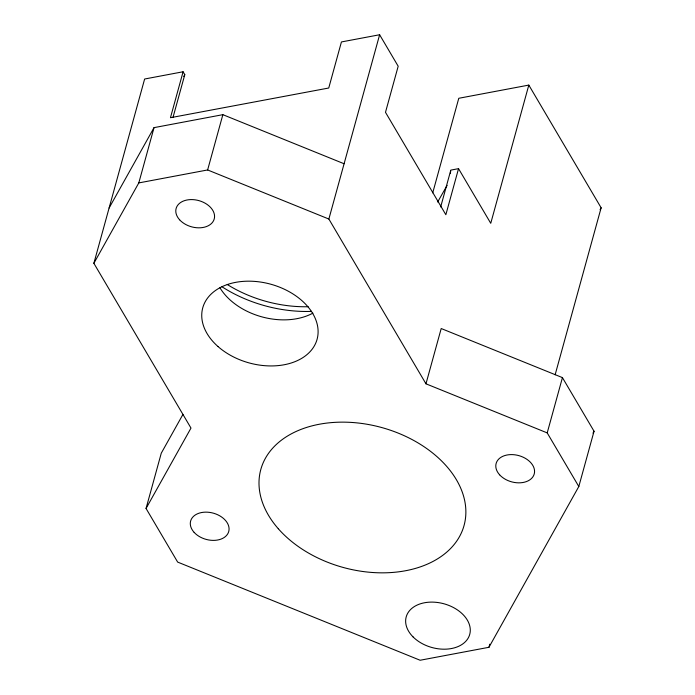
<?xml version="1.0" encoding="UTF-8"?>
<svg xmlns="http://www.w3.org/2000/svg" width="695" height="695" viewBox="0 0 695 695"><rect width="100%" height="100%" fill="white"/><g stroke="black" fill="none" stroke-linecap="round" stroke-linejoin="round"><path stroke-width="1.04" d="M450.369 173.307L450.673 171.178M578.813 486.526L547.208 432.898L425.974 383.814L441.203 328.527L562.437 377.611L594.043 431.239L578.813 486.526L488.95 647.288L420.119 660.25L177.659 562.09L146.054 508.462L190.986 428.077L93.868 263.301L144.63 79.013L183.098 71.767L184.792 74.643L173.003 117.455M93.868 263.301L138.8 182.915L154.029 127.637L222.86 114.666L344.086 163.751M183.098 71.767L170.449 117.707L328.744 88.013L341.427 41.943L379.626 34.75L398.183 66.233L385.49 112.312L445.851 214.729L458.544 168.65L450.82 170.11L440.665 206.962M138.8 182.915L207.631 169.954L222.86 114.666M146.054 508.462L161.275 453.175L182.95 414.402M425.974 383.814L328.865 219.038L379.626 34.75M432.724 192.854L458.778 98.282L528.817 85.094L601.132 207.788L555.131 374.796M528.817 85.094L490.748 223.304L458.544 168.65M547.208 432.898L562.437 377.611M488.95 647.288L489.801 644.178M109.098 208.013L154.029 127.637M600.072 209.682L601.132 207.788M592.983 433.133L594.043 431.239M183.749 76.485L184.792 74.643M437.65 202.01L447.137 185.365M207.631 169.954L328.865 219.038M312.898 313.132A59.292 40.814 15.4 0 1 219.924 287.756M311.568 311.377A111.999 77.093 15.4 0 1 221.957 286.757M308.172 306.73A105.405 72.558 15.4 0 1 227.248 284.49M278.295 528.73A105.405 72.558 15.4 0 0 456.606 541.249A105.405 72.558 15.4 0 0 352.4 422.49A105.405 72.558 15.4 0 0 278.295 528.73M217.943 346.484A59.292 40.814 15.4 0 0 315.799 342.965A59.292 40.814 15.4 0 0 246.021 281.223A59.292 40.814 15.4 0 0 217.943 346.484M179.623 219.811A19.764 13.605 15.4 0 0 212.983 221.688A19.764 13.605 15.4 0 0 192.923 199.621A19.764 13.605 15.4 0 0 179.623 219.811M194.131 532.37A19.764 13.605 15.4 0 0 227.491 534.247A19.764 13.605 15.4 0 0 207.431 512.18A19.764 13.605 15.4 0 0 194.131 532.37M499.627 474.824A19.764 13.605 15.4 0 0 532.987 476.701A19.764 13.605 15.4 0 0 512.927 454.634A19.764 13.605 15.4 0 0 499.627 474.824M413.082 636.924A32.943 22.674 15.4 0 0 468.274 637.923A32.943 22.674 15.4 0 0 432.542 602.113A32.943 22.674 15.4 0 0 413.082 636.924"/></g></svg>
